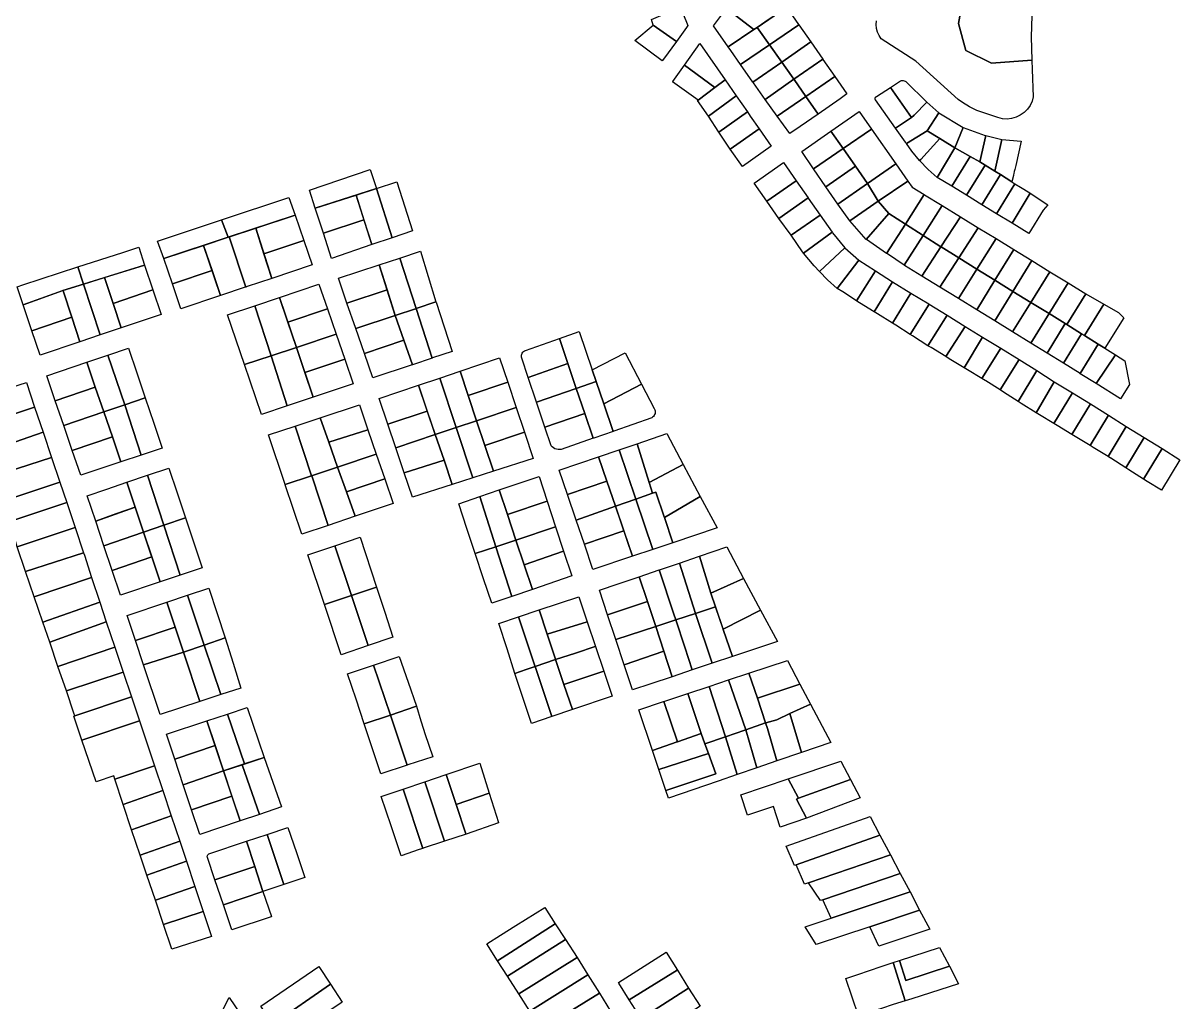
# Model space of a CAD drawing. Header units: millimetres. Extents: x 522658 to 553925, y 7796479 to 7820139.
# Drawn here: x 539502 to 540162, y 7806731 to 7807289 of the extents above; entities that cross this region are included whole.
import ezdxf

# ---------------------------------------------------------------- set-up
doc = ezdxf.new("R2010")
doc.units = ezdxf.units.MM
doc.layers.add('ZONA RESIDENCIAL 2 (ZR_2)', color=2, linetype='Continuous')

msp = doc.modelspace()

# ---------------------------------------------------------------- linework, layer by layer
at = {"layer": 'ZONA RESIDENCIAL 2 (ZR_2)'}
for points in [[(539918.96, 7807284.96), (539903.33, 7807296.99), (539907.18, 7807302.26), (539911.02, 7807307.53), (539930.52, 7807292.83), (539925.16, 7807289.18), (539920.81, 7807286.21), (539918.96, 7807284.96)], [(539860.68, 7807290.79), (539876.99, 7807297.8), (539878.46, 7807294.26), (539881.42, 7807287.25), (539880.65, 7807286.11), (539874.81, 7807278.2), (539861.55, 7807287.46), (539860.68, 7807290.79)], [(539918.96, 7807284.96), (539904.34, 7807275.1), (539896.07, 7807287.06), (539903.33, 7807296.99), (539918.96, 7807284.96)], [(539944.68, 7807287.58), (539927.84, 7807276.35), (539920.81, 7807286.21), (539930.52, 7807292.83), (539937.64, 7807297.69), (539944.49, 7807287.86), (539944.68, 7807287.58)], [(539866.77, 7807267.15), (539851.15, 7807278.72), (539861.55, 7807287.46), (539874.81, 7807278.2), (539867.43, 7807268.07), (539866.77, 7807267.15)], [(539927.84, 7807276.35), (539944.68, 7807287.58), (539951.43, 7807277.9), (539934.88, 7807266.46), (539927.84, 7807276.35)], [(539927.84, 7807276.35), (539911.42, 7807265), (539905.78, 7807273.02), (539904.34, 7807275.1), (539918.96, 7807284.96), (539920.81, 7807286.21), (539927.84, 7807276.35)], [(539896.65, 7807251.86), (539879.44, 7807264.72), (539888.23, 7807276.93), (539902.64, 7807256.33), (539896.65, 7807251.86)], [(539911.42, 7807265), (539927.84, 7807276.35), (539934.88, 7807266.46), (539918.4, 7807255.06), (539911.42, 7807265)], [(539958.25, 7807268.13), (539941.77, 7807256.75), (539940.49, 7807258.59), (539934.88, 7807266.46), (539951.43, 7807277.9), (539958.25, 7807268.13)], [(539941.77, 7807256.75), (539958.25, 7807268.13), (539958.4, 7807267.91), (539965.17, 7807258.19), (539948.65, 7807246.86), (539941.93, 7807256.52), (539941.77, 7807256.75)], [(539896.65, 7807251.86), (539887.18, 7807244.8), (539872.58, 7807255.19), (539872.75, 7807255.42), (539879.44, 7807264.72), (539896.65, 7807251.86)], [(539941.77, 7807256.75), (539925.49, 7807245.16), (539918.72, 7807254.6), (539918.4, 7807255.06), (539934.88, 7807266.46), (539940.49, 7807258.59), (539941.77, 7807256.75)], [(539893.1, 7807235.55), (539886.9, 7807244.59), (539887.18, 7807244.8), (539896.65, 7807251.86), (539902.64, 7807256.33), (539908.92, 7807247.27), (539893.1, 7807235.55)], [(539925.49, 7807245.16), (539941.77, 7807256.75), (539941.93, 7807256.52), (539948.65, 7807246.86), (539932.3, 7807235.67), (539925.49, 7807245.16)], [(539948.65, 7807246.86), (539965.17, 7807258.19), (539972.03, 7807248.35), (539968.22, 7807245.49), (539955.66, 7807236.78), (539948.65, 7807246.86)], [(540017.69, 7807243.64), (540010.47, 7807236.12), (540008.93, 7807234.77), (539996.84, 7807251.95), (540002.56, 7807255.7), (540003.09, 7807255.84), (540003.64, 7807255.89), (540004.19, 7807255.86), (540004.73, 7807255.75), (540005.25, 7807255.55), (540005.73, 7807255.28), (540017.69, 7807243.64)], [(539899.07, 7807226.4), (539893.1, 7807235.55), (539908.92, 7807247.27), (539915.3, 7807238.07), (539899.07, 7807226.4)], [(540008.93, 7807234.77), (539999.71, 7807228.75), (539988.27, 7807244.96), (539988.17, 7807245.13), (539988.11, 7807245.31), (539988.07, 7807245.5), (539988.07, 7807245.69), (539988.1, 7807245.89), (539988.16, 7807246.07), (539988.25, 7807246.24), (539988.37, 7807246.4), (539988.51, 7807246.53), (539988.67, 7807246.63), (539988.85, 7807246.71), (539996.84, 7807251.95), (540008.93, 7807234.77)], [(539932.3, 7807235.67), (539948.65, 7807246.86), (539955.66, 7807236.78), (539945.47, 7807229.72), (539939.49, 7807225.65), (539932.3, 7807235.67)], [(540017.88, 7807227.29), (540005.94, 7807219.92), (540005.89, 7807219.99), (540005.4, 7807220.68), (539999.71, 7807228.75), (540008.93, 7807234.77), (540010.47, 7807236.12), (540017.69, 7807243.64), (540024.46, 7807237.45), (540017.88, 7807227.29)], [(539905.4, 7807216.78), (539899.07, 7807226.4), (539915.3, 7807238.07), (539916.96, 7807235.67), (539921.97, 7807228.45), (539905.4, 7807216.78)], [(539986.06, 7807228.13), (539969.87, 7807217.07), (539962.89, 7807227.06), (539978.98, 7807238.19), (539986.06, 7807228.13)], [(540038.33, 7807229.09), (540033.6, 7807217.6), (540026.52, 7807221.96), (540025.08, 7807222.85), (540017.88, 7807227.29), (540024.46, 7807237.45), (540038.33, 7807229.09)], [(539912.52, 7807206.94), (539905.4, 7807216.78), (539921.97, 7807228.45), (539928.92, 7807218.43), (539912.52, 7807206.94)], [(539999.91, 7807208.44), (539983.74, 7807197.22), (539976.9, 7807207.01), (539969.87, 7807217.07), (539986.06, 7807228.13), (539999.91, 7807208.44)], [(540025.08, 7807222.85), (540014.1, 7807210.92), (540013.5, 7807210.27), (540009.08, 7807215.6), (540009.04, 7807215.65), (540005.94, 7807219.92), (540017.88, 7807227.29), (540025.08, 7807222.85)], [(540033.6, 7807217.6), (540038.33, 7807229.09), (540050.82, 7807224.64), (540051.22, 7807224.54), (540047.74, 7807209.59), (540042.34, 7807212.69), (540033.6, 7807217.6)], [(539969.87, 7807217.07), (539953.05, 7807205.59), (539946.25, 7807215.53), (539962.89, 7807227.06), (539969.87, 7807217.07)], [(540033.6, 7807217.6), (540023.52, 7807200.56), (540018.33, 7807205.23), (540013.5, 7807210.27), (540014.1, 7807210.92), (540025.08, 7807222.85), (540026.52, 7807221.96), (540033.6, 7807217.6)], [(540047.74, 7807209.59), (540051.22, 7807224.54), (540060.4, 7807222.31), (540056.29, 7807204.28), (540050.93, 7807207.61), (540047.74, 7807209.59)], [(540071.41, 7807221.34), (540068.27, 7807207.56), (540067.74, 7807205.24), (540067.49, 7807204.13), (540067.42, 7807203.81), (540067.27, 7807203.14), (540067, 7807201.96), (540066.97, 7807201.84), (540066.13, 7807198.16), (540059.56, 7807202.25), (540056.29, 7807204.28), (540060.4, 7807222.31), (540071.41, 7807221.34)], [(539953.05, 7807205.59), (539969.87, 7807217.07), (539976.9, 7807207.01), (539960.05, 7807195.34), (539953.05, 7807205.59)], [(540023.52, 7807200.56), (540033.6, 7807217.6), (540042.34, 7807212.69), (540031.77, 7807195.64), (540023.52, 7807200.56)], [(539943.05, 7807198.8), (539926.34, 7807187.16), (539919.25, 7807197.39), (539935.8, 7807209.15), (539943.05, 7807198.8)], [(540006.81, 7807198.62), (539989.81, 7807187.15), (539983.74, 7807197.22), (539999.91, 7807208.44), (540006.81, 7807198.62)], [(540047.74, 7807209.59), (540050.93, 7807207.61), (540040.29, 7807190.56), (540031.77, 7807195.64), (540042.34, 7807212.69), (540047.74, 7807209.59)], [(540056.29, 7807204.28), (540059.56, 7807202.25), (540049.02, 7807185.06), (540040.29, 7807190.56), (540050.93, 7807207.61), (540056.29, 7807204.28)], [(539703.84, 7807194.41), (539668.85, 7807183.06), (539665.68, 7807193.37), (539700.14, 7807205.12), (539703.84, 7807194.41)], [(539960.05, 7807195.34), (539976.9, 7807207.01), (539983.74, 7807197.22), (539966.78, 7807185.48), (539960.05, 7807195.34)], [(540049.02, 7807185.06), (540059.56, 7807202.25), (540066.13, 7807198.16), (540067.82, 7807197.11), (540057.33, 7807179.82), (540049.02, 7807185.06)], [(539712.85, 7807166.27), (539701.23, 7807162.38), (539692.19, 7807190.63), (539703.84, 7807194.41), (539712.85, 7807166.27)], [(539712.85, 7807166.27), (539703.84, 7807194.41), (539715.44, 7807198.18), (539724.41, 7807170.14), (539712.85, 7807166.27)], [(539949.95, 7807188.94), (539933.28, 7807177.3), (539926.34, 7807187.16), (539943.05, 7807198.8), (539949.95, 7807188.94)], [(539966.78, 7807185.48), (539983.74, 7807197.22), (539989.81, 7807187.15), (539973.62, 7807175.84), (539966.81, 7807185.43), (539966.78, 7807185.48)], [(539989.81, 7807187.15), (540006.81, 7807198.62), (540009.31, 7807195.06), (540016.13, 7807190.88), (540005.38, 7807174.08), (539996.01, 7807180.09), (539989.81, 7807187.15)], [(540076.57, 7807191.65), (540066.17, 7807174.52), (540057.33, 7807179.82), (540067.82, 7807197.11), (540070.95, 7807195.16), (540076.29, 7807191.84), (540076.57, 7807191.65)], [(539619.2, 7807166.52), (539615.54, 7807176.41), (539653.82, 7807189.14), (539657.5, 7807179.18), (539619.2, 7807166.52)], [(539696.69, 7807176.58), (539673.54, 7807168.85), (539668.85, 7807183.06), (539692.19, 7807190.63), (539696.69, 7807176.58)], [(539956.81, 7807179.16), (539940.29, 7807167.67), (539933.28, 7807177.3), (539949.95, 7807188.94), (539950.04, 7807188.82), (539956.81, 7807179.16)], [(540026.37, 7807184.58), (540015.5, 7807167.58), (540005.38, 7807174.08), (540016.13, 7807190.88), (540016.24, 7807190.79), (540026.37, 7807184.58)], [(540066.17, 7807174.52), (540076.57, 7807191.65), (540086.55, 7807184.99), (540083.93, 7807182.01), (540075.83, 7807168.7), (540066.17, 7807174.52)], [(539973.62, 7807175.84), (539989.81, 7807187.15), (539996.01, 7807180.09), (539983.07, 7807165.31), (539973.62, 7807175.84)], [(540036.76, 7807178.2), (540025.63, 7807161.09), (540015.5, 7807167.58), (540026.37, 7807184.58), (540036.76, 7807178.2)], [(539619.2, 7807166.52), (539582.63, 7807154.44), (539579, 7807164.25), (539615.54, 7807176.41), (539619.2, 7807166.52)], [(539635.02, 7807171.75), (539657.5, 7807179.18), (539662.44, 7807164.62), (539639.69, 7807157.1), (539635.02, 7807171.75)], [(539673.54, 7807168.85), (539696.69, 7807176.58), (539701.23, 7807162.38), (539678.27, 7807154.52), (539673.54, 7807168.85)], [(539963.61, 7807169.4), (539947.27, 7807157.58), (539946.73, 7807158.31), (539940.29, 7807167.67), (539956.81, 7807179.16), (539963.61, 7807169.4)], [(539983.07, 7807165.31), (539996.01, 7807180.09), (540005.38, 7807174.08), (539994.66, 7807157.32), (539983.15, 7807165.22), (539983.07, 7807165.31)], [(540035.76, 7807154.83), (540025.75, 7807161.01), (540025.63, 7807161.09), (540036.76, 7807178.2), (540046.89, 7807171.93), (540035.76, 7807154.83)], [(539629.38, 7807138.19), (539619.77, 7807166.71), (539620.58, 7807166.98), (539635.02, 7807171.75), (539644.14, 7807143.13), (539630.19, 7807138.46), (539629.38, 7807138.19)], [(539953.44, 7807150.29), (539947.27, 7807157.58), (539963.61, 7807169.4), (539963.8, 7807169.12), (539970.83, 7807160.51), (539956.47, 7807146.95), (539953.44, 7807150.29)], [(540015.5, 7807167.58), (540004.69, 7807150.68), (539995.09, 7807157.02), (539994.66, 7807157.32), (540005.38, 7807174.08), (540015.5, 7807167.58)], [(540035.76, 7807154.83), (540046.89, 7807171.93), (540057.06, 7807165.76), (540046.18, 7807148.4), (540035.76, 7807154.83)], [(539610.12, 7807147.59), (539587.52, 7807140.02), (539582.63, 7807154.44), (539605.29, 7807161.93), (539610.12, 7807147.59)], [(539628.96, 7807138.05), (539614.92, 7807133.34), (539605.29, 7807161.93), (539619.35, 7807166.57), (539619.77, 7807166.71), (539629.38, 7807138.19), (539628.96, 7807138.05)], [(539639.69, 7807157.1), (539662.44, 7807164.62), (539667.12, 7807150.83), (539644.14, 7807143.13), (539639.69, 7807157.1)], [(540025.63, 7807161.09), (540014.8, 7807144.45), (540004.94, 7807150.52), (540004.69, 7807150.68), (540015.5, 7807167.58), (540025.63, 7807161.09)], [(540046.18, 7807148.4), (540057.06, 7807165.76), (540067.12, 7807159.59), (540056.42, 7807142.08), (540046.18, 7807148.4)], [(539533.61, 7807149.62), (539559.23, 7807157.96), (539568.3, 7807160.82), (539571.58, 7807150.72), (539536.78, 7807139.89), (539533.61, 7807149.62)], [(539726.43, 7807125.92), (539717.1, 7807154.7), (539728.85, 7807158.57), (539737.76, 7807129.66), (539726.43, 7807125.92)], [(539978.89, 7807153.44), (539966.46, 7807137.41), (539960.98, 7807142.25), (539956.47, 7807146.95), (539970.83, 7807160.51), (539978.89, 7807153.44)], [(540014.8, 7807144.45), (540025.63, 7807161.09), (540025.75, 7807161.01), (540035.76, 7807154.83), (540024.94, 7807138.2), (540014.8, 7807144.45)], [(540024.94, 7807138.2), (540035.76, 7807154.83), (540046.18, 7807148.4), (540035.64, 7807131.6), (540024.94, 7807138.2)], [(540056.42, 7807142.08), (540067.12, 7807159.59), (540077.48, 7807153.24), (540066.7, 7807135.73), (540056.42, 7807142.08)], [(539499.01, 7807138.37), (539502.29, 7807139.44), (539533.61, 7807149.62), (539536.78, 7807139.89), (539525.05, 7807136.14), (539524.66, 7807135.99), (539502.47, 7807127.95), (539499.01, 7807138.37)], [(539576.3, 7807136.64), (539553.65, 7807128.72), (539548.75, 7807143.62), (539571.58, 7807150.72), (539576.3, 7807136.64)], [(539709.87, 7807136.6), (539687.02, 7807129.07), (539682.14, 7807143.17), (539705.32, 7807150.81), (539709.87, 7807136.6)], [(539726.43, 7807125.92), (539726.02, 7807125.78), (539714.55, 7807121.99), (539705.32, 7807150.81), (539717.1, 7807154.7), (539726.43, 7807125.92)], [(539988.25, 7807147.42), (539977.51, 7807130.26), (539969.69, 7807135.48), (539966.46, 7807137.41), (539978.89, 7807153.44), (539988.25, 7807147.42)], [(540035.64, 7807131.6), (540046.18, 7807148.4), (540056.42, 7807142.08), (540046.09, 7807125.16), (540035.64, 7807131.6)], [(540066.7, 7807135.73), (540077.48, 7807153.24), (540087.82, 7807146.9), (540076.9, 7807129.43), (540066.7, 7807135.73)], [(539558.21, 7807114.84), (539546.38, 7807110.84), (539536.78, 7807139.89), (539548.75, 7807143.62), (539553.65, 7807128.72), (539558.21, 7807114.84)], [(539587.52, 7807140.02), (539610.12, 7807147.59), (539614.92, 7807133.34), (539592.36, 7807125.78), (539587.52, 7807140.02)], [(539987.62, 7807124.06), (539979.31, 7807129.15), (539977.62, 7807130.18), (539977.51, 7807130.26), (539988.25, 7807147.42), (539997.96, 7807141.18), (539987.62, 7807124.06)], [(540046.09, 7807125.16), (540056.42, 7807142.08), (540066.7, 7807135.73), (540056.32, 7807118.86), (540046.09, 7807125.16)], [(540076.9, 7807129.43), (540087.82, 7807146.9), (540098.18, 7807140.55), (540087.27, 7807123.02), (540076.9, 7807129.43)], [(539525.05, 7807136.14), (539525.13, 7807135.95), (539530.09, 7807120.94), (539507.42, 7807113.27), (539502.47, 7807127.95), (539525.05, 7807136.14)], [(539536.78, 7807139.89), (539546.38, 7807110.84), (539534.73, 7807106.9), (539530.09, 7807120.94), (539525.13, 7807135.95), (539525.05, 7807136.14), (539536.78, 7807139.89)], [(539553.65, 7807128.72), (539576.3, 7807136.64), (539581.02, 7807122.56), (539558.21, 7807114.84), (539553.65, 7807128.72)], [(539675.91, 7807125.73), (539653.37, 7807118.11), (539648.62, 7807132.27), (539671.04, 7807139.85), (539675.91, 7807125.73)], [(539687.02, 7807129.07), (539709.87, 7807136.6), (539714.55, 7807121.99), (539692.04, 7807114.55), (539687.02, 7807129.07)], [(539989.56, 7807122.85), (539987.62, 7807124.06), (539997.96, 7807141.18), (539998.09, 7807141.1), (540008.55, 7807134.76), (539997.98, 7807117.58), (539989.56, 7807122.85)], [(540056.32, 7807118.86), (540066.7, 7807135.73), (540076.9, 7807129.43), (540066.41, 7807112.64), (540056.32, 7807118.86)], [(540087.27, 7807123.02), (540098.18, 7807140.55), (540108.26, 7807134.37), (540097.42, 7807116.76), (540096.5, 7807117.33), (540087.27, 7807123.02)], [(539643.74, 7807099.04), (539634.54, 7807127.51), (539648.62, 7807132.27), (539658.17, 7807103.79), (539643.74, 7807099.04)], [(539735.59, 7807097.68), (539726.43, 7807125.92), (539737.76, 7807129.66), (539737.8, 7807129.52), (539747.06, 7807101.52), (539735.72, 7807097.73), (539735.59, 7807097.68)], [(540018.88, 7807128.49), (540008.1, 7807111.21), (539999.9, 7807116.38), (539997.98, 7807117.58), (540008.55, 7807134.76), (540018.77, 7807128.56), (540018.88, 7807128.49)], [(540018.25, 7807104.75), (540009.41, 7807110.38), (540008.1, 7807111.21), (540018.88, 7807128.49), (540029.17, 7807122.09), (540018.25, 7807104.75)], [(540066.41, 7807112.64), (540076.9, 7807129.43), (540087.28, 7807123.03), (540076.82, 7807106.22), (540066.41, 7807112.64)], [(540108.32, 7807134.33), (540118.55, 7807128.42), (540107.53, 7807110.52), (540105.81, 7807111.58), (540097.42, 7807116.76), (540108.26, 7807134.37), (540108.32, 7807134.33)], [(540126.86, 7807123.62), (540129.75, 7807120.83), (540129.88, 7807120.66), (540119.05, 7807103.35), (540115.3, 7807105.69), (540107.53, 7807110.52), (540118.55, 7807128.42), (540126.86, 7807123.62)], [(539628.54, 7807094.04), (539618.98, 7807122.25), (539634.54, 7807127.51), (539643.74, 7807099.04), (539628.54, 7807094.04)], [(539653.37, 7807118.11), (539675.91, 7807125.73), (539680.89, 7807111.27), (539658.17, 7807103.79), (539653.37, 7807118.11)], [(539692.04, 7807114.55), (539714.55, 7807121.99), (539719.44, 7807107.86), (539696.96, 7807100.34), (539692.04, 7807114.55)], [(539724.33, 7807093.92), (539719.44, 7807107.86), (539714.55, 7807121.99), (539726.02, 7807125.78), (539726.43, 7807125.92), (539735.59, 7807097.68), (539724.33, 7807093.92)], [(540020.02, 7807103.65), (540018.25, 7807104.75), (540029.17, 7807122.09), (540039.39, 7807115.72), (540028.38, 7807098.49), (540020.02, 7807103.65)], [(540076.82, 7807106.22), (540087.28, 7807123.03), (540096.5, 7807117.33), (540086.19, 7807100.45), (540076.82, 7807106.22)], [(539507.42, 7807113.27), (539530.09, 7807120.94), (539534.73, 7807106.9), (539512.14, 7807099.26), (539507.42, 7807113.27)], [(540049.41, 7807109.58), (540038.91, 7807092.06), (540030.43, 7807097.23), (540028.38, 7807098.49), (540039.39, 7807115.72), (540049.41, 7807109.58)], [(540086.19, 7807100.45), (540096.5, 7807117.33), (540097.42, 7807116.76), (540105.81, 7807111.58), (540095.5, 7807094.71), (540086.19, 7807100.45)], [(539685.82, 7807096.98), (539662.97, 7807089.46), (539658.17, 7807103.79), (539680.89, 7807111.27), (539685.82, 7807096.98)], [(539786.65, 7807097.59), (539786.51, 7807098.18), (539786.47, 7807098.78), (539786.53, 7807099.38), (539786.69, 7807099.96), (539786.95, 7807100.5), (539787.29, 7807101), (539787.71, 7807101.43), (539788.2, 7807101.78), (539788.74, 7807102.05), (539808.23, 7807108.88), (539812.98, 7807094.57), (539790.31, 7807086.7), (539786.65, 7807097.59)], [(539829.11, 7807084.3), (539817.77, 7807080.37), (539812.98, 7807094.57), (539808.23, 7807108.88), (539819.48, 7807112.86), (539826.83, 7807091.06), (539829.11, 7807084.3)], [(540059.79, 7807103.24), (540049.01, 7807086.09), (540040.79, 7807090.95), (540038.91, 7807092.06), (540049.41, 7807109.58), (540059.79, 7807103.24)], [(540095.5, 7807094.71), (540105.81, 7807111.58), (540107.53, 7807110.52), (540115.3, 7807105.69), (540105.01, 7807088.85), (540095.5, 7807094.71)], [(539560.3, 7807071.08), (539550.75, 7807099.4), (539562.4, 7807103.35), (539567.16, 7807089.24), (539571.95, 7807075.03), (539560.3, 7807071.08)], [(539652.98, 7807070.41), (539643.74, 7807099.04), (539658.17, 7807103.79), (539667.7, 7807075.35), (539652.98, 7807070.41)], [(539724.33, 7807093.92), (539724.27, 7807093.9), (539701.79, 7807086.38), (539696.96, 7807100.34), (539719.44, 7807107.86), (539724.33, 7807093.92)], [(540070.2, 7807096.82), (540059.34, 7807079.53), (540051.23, 7807084.77), (540050.96, 7807084.94), (540049.01, 7807086.09), (540059.79, 7807103.24), (540070.2, 7807096.82)], [(540105.01, 7807088.85), (540115.3, 7807105.69), (540119.05, 7807103.35), (540125.1, 7807099.59), (540114.19, 7807083.12), (540105.11, 7807088.79), (540105.01, 7807088.85)], [(539560.3, 7807071.08), (539548.34, 7807067.02), (539543.49, 7807081.18), (539538.66, 7807095.3), (539550.75, 7807099.4), (539560.3, 7807071.08)], [(539638.22, 7807065.46), (539628.54, 7807094.04), (539643.74, 7807099.04), (539652.98, 7807070.41), (539638.22, 7807065.46)], [(539662.97, 7807089.46), (539685.82, 7807096.98), (539690.63, 7807083.04), (539667.7, 7807075.35), (539662.97, 7807089.46)], [(539778.68, 7807084), (539756.15, 7807076.35), (539751.54, 7807090.23), (539774.06, 7807097.88), (539778.68, 7807084)], [(539833.39, 7807071.6), (539829.11, 7807084.3), (539826.83, 7807091.06), (539845.61, 7807100.74), (539854.97, 7807082.73), (539833.39, 7807071.6)], [(540080.23, 7807090.55), (540069.64, 7807072.88), (540061.33, 7807078.25), (540059.34, 7807079.53), (540070.2, 7807096.82), (540080.23, 7807090.55)], [(540133.19, 7807082.61), (540128.01, 7807074.49), (540114.19, 7807083.12), (540125.1, 7807099.59), (540130.56, 7807096.19), (540133.19, 7807082.61)], [(539543.49, 7807081.18), (539520.72, 7807073.31), (539515.84, 7807087.57), (539538.66, 7807095.3), (539543.49, 7807081.18)], [(539760.94, 7807061.93), (539749.32, 7807058.03), (539739.94, 7807086.29), (539751.54, 7807090.23), (539760.94, 7807061.93)], [(539795.09, 7807072.5), (539790.31, 7807086.7), (539812.98, 7807094.57), (539817.77, 7807080.37), (539795.09, 7807072.5)], [(540090.14, 7807084.05), (540079.97, 7807066.52), (540071.31, 7807071.81), (540069.64, 7807072.88), (540080.23, 7807090.55), (540090.14, 7807084.05)], [(539508.94, 7807069.73), (539486.38, 7807062.19), (539481.51, 7807076.59), (539504.24, 7807083.68), (539508.94, 7807069.73)], [(539737.38, 7807054.02), (539727.74, 7807082.15), (539739.94, 7807086.29), (539749.32, 7807058.03), (539737.38, 7807054.02)], [(539783.51, 7807069.51), (539760.94, 7807061.93), (539756.15, 7807076.35), (539778.68, 7807084), (539783.51, 7807069.51)], [(539827.35, 7807051.94), (539822.56, 7807066.15), (539817.77, 7807080.37), (539829.11, 7807084.3), (539833.39, 7807071.6), (539838.69, 7807055.87), (539827.72, 7807052.07), (539827.35, 7807051.94)], [(539833.39, 7807071.6), (539854.97, 7807082.73), (539862.16, 7807068.9), (539862.45, 7807068.24), (539862.63, 7807067.53), (539862.69, 7807066.81), (539862.64, 7807066.09), (539862.43, 7807065.48), (539862.13, 7807064.9), (539861.74, 7807064.38), (539861.29, 7807063.91), (539860.77, 7807063.52), (539839.1, 7807056), (539838.69, 7807055.87), (539833.39, 7807071.6)], [(540100.72, 7807077.86), (540090.11, 7807060.35), (540081.75, 7807065.41), (540079.97, 7807066.52), (540090.14, 7807084.05), (540100.72, 7807077.86)], [(539548.34, 7807067.02), (539525.52, 7807059.28), (539520.72, 7807073.31), (539543.49, 7807081.18), (539548.34, 7807067.02)], [(539732.78, 7807067.43), (539710.25, 7807060.04), (539705.36, 7807074.55), (539727.74, 7807082.15), (539732.78, 7807067.43)], [(539822.56, 7807066.15), (539799.88, 7807058.29), (539795.09, 7807072.5), (539817.77, 7807080.37), (539822.56, 7807066.15)], [(540100.33, 7807054.13), (540092, 7807059.2), (540090.11, 7807060.35), (540100.72, 7807077.86), (540110.92, 7807071.5), (540100.33, 7807054.13)], [(539513.77, 7807055.38), (539481.51, 7807044.25), (539477.36, 7807056.75), (539487.13, 7807059.97), (539486.38, 7807062.19), (539508.94, 7807069.73), (539513.77, 7807055.38)], [(539569.76, 7807042.36), (539558.1, 7807038.51), (539553.24, 7807052.71), (539548.34, 7807067.02), (539560.3, 7807071.08), (539569.76, 7807042.36)], [(539569.76, 7807042.36), (539560.3, 7807071.08), (539571.95, 7807075.03), (539576.85, 7807060.51), (539581.65, 7807046.29), (539569.76, 7807042.36)], [(539676.68, 7807049.78), (539671.79, 7807063.63), (539694.11, 7807070.98), (539698.96, 7807056.81), (539676.68, 7807049.78)], [(539760.94, 7807061.93), (539783.51, 7807069.51), (539788.19, 7807055.46), (539765.63, 7807047.8), (539760.94, 7807061.93)], [(540110.67, 7807047.82), (540102.14, 7807053.02), (540100.33, 7807054.13), (540110.92, 7807071.5), (540121.15, 7807065.11), (540110.67, 7807047.82)], [(539553.24, 7807052.71), (539530.4, 7807045.03), (539525.52, 7807059.28), (539548.34, 7807067.02), (539553.24, 7807052.71)], [(539657.54, 7807058.94), (539671.79, 7807063.63), (539676.68, 7807049.78), (539681.69, 7807035.58), (539666.88, 7807030.63), (539657.54, 7807058.94)], [(539710.25, 7807060.04), (539732.78, 7807067.43), (539737.38, 7807054.02), (539714.83, 7807046.46), (539710.25, 7807060.04)], [(539809.18, 7807045.64), (539808.27, 7807045.5), (539807.35, 7807045.51), (539806.45, 7807045.67), (539805.59, 7807045.98), (539804.79, 7807046.43), (539804.07, 7807047), (539803.46, 7807047.69), (539799.88, 7807058.29), (539822.56, 7807066.15), (539827.35, 7807051.94), (539809.18, 7807045.64)], [(540120.91, 7807041.57), (540112.45, 7807046.73), (540110.67, 7807047.82), (540121.15, 7807065.11), (540131.33, 7807058.75), (540120.91, 7807041.57)], [(539666.88, 7807030.63), (539651.76, 7807025.56), (539642.28, 7807053.92), (539657.54, 7807058.94), (539666.88, 7807030.63)], [(539703.7, 7807042.98), (539681.69, 7807035.58), (539676.68, 7807049.78), (539698.96, 7807056.81), (539703.7, 7807042.98)], [(539742.35, 7807039.5), (539737.38, 7807054.02), (539749.32, 7807058.03), (539758.81, 7807029.45), (539747.08, 7807025.69), (539742.35, 7807039.5)], [(539749.32, 7807058.03), (539760.94, 7807061.93), (539770.48, 7807033.19), (539758.81, 7807029.45), (539749.32, 7807058.03)], [(540131.04, 7807035.13), (540122.48, 7807040.61), (540122.34, 7807040.7), (540120.91, 7807041.57), (540131.33, 7807058.75), (540141.51, 7807052.4), (540131.04, 7807035.13)], [(539518.63, 7807040.92), (539486.07, 7807030.51), (539481.51, 7807044.25), (539513.77, 7807055.38), (539518.63, 7807040.92)], [(539530.4, 7807045.03), (539553.24, 7807052.71), (539558.1, 7807038.51), (539535.22, 7807030.95), (539530.4, 7807045.03)], [(539742.35, 7807039.5), (539719.64, 7807032.21), (539714.83, 7807046.46), (539737.38, 7807054.02), (539742.35, 7807039.5)], [(539765.63, 7807047.8), (539788.19, 7807055.46), (539793.18, 7807040.47), (539770.48, 7807033.19), (539765.63, 7807047.8)], [(539878.67, 7807037.1), (539859.23, 7807026.8), (539852.45, 7807048.88), (539869.32, 7807054.64), (539878.67, 7807037.1)], [(540151.69, 7807046.04), (540141.15, 7807028.66), (540132.86, 7807033.96), (540131.04, 7807035.13), (540141.51, 7807052.4), (540151.69, 7807046.04)], [(539681.69, 7807035.58), (539703.7, 7807042.98), (539708.54, 7807028.86), (539686.66, 7807021.48), (539681.69, 7807035.58)], [(539851.66, 7807017.27), (539840.06, 7807013.18), (539835.19, 7807027.53), (539830.49, 7807041.39), (539842.16, 7807045.37), (539851.66, 7807017.27)], [(539851.66, 7807017.27), (539842.16, 7807045.37), (539852.45, 7807048.88), (539859.23, 7807026.8), (539861.13, 7807020.61), (539851.66, 7807017.27)], [(540151.33, 7807022.31), (540143.25, 7807027.31), (540141.15, 7807028.66), (540151.69, 7807046.04), (540161.87, 7807039.68), (540151.33, 7807022.31)], [(539523.36, 7807026.85), (539490.85, 7807016.14), (539486.81, 7807028.3), (539486.07, 7807030.51), (539518.63, 7807040.92), (539523.36, 7807026.85)], [(539719.64, 7807032.21), (539742.35, 7807039.5), (539747.08, 7807025.69), (539724.3, 7807018.38), (539719.64, 7807032.21)], [(539835.19, 7807027.53), (539812.76, 7807019.87), (539808.06, 7807033.73), (539830.49, 7807041.39), (539835.19, 7807027.53)], [(539888.45, 7807018.77), (539867.96, 7807006.87), (539867.89, 7807007.08), (539863.1, 7807021.25), (539861.13, 7807020.61), (539859.23, 7807026.8), (539878.67, 7807037.1), (539888.45, 7807018.77)], [(539582.61, 7807002.41), (539571, 7806998.52), (539566.27, 7807012.71), (539561.48, 7807026.87), (539573.3, 7807030.87), (539582.61, 7807002.41)], [(539595.02, 7807006.56), (539582.61, 7807002.41), (539573.3, 7807030.87), (539585.44, 7807034.98), (539590.18, 7807020.93), (539595.02, 7807006.56)], [(539651.76, 7807025.56), (539666.88, 7807030.63), (539666.92, 7807030.51), (539676.23, 7807002.28), (539661.24, 7806997.23), (539651.83, 7807025.35), (539651.76, 7807025.56)], [(539691.61, 7807007.47), (539676.23, 7807002.28), (539666.92, 7807030.51), (539666.88, 7807030.63), (539681.69, 7807035.58), (539686.66, 7807021.48), (539691.61, 7807007.47)], [(539773.87, 7807022.47), (539796.51, 7807030.17), (539801.13, 7807016.11), (539778.54, 7807008.42), (539773.87, 7807022.47)], [(539527.21, 7807015.39), (539494.79, 7807004.55), (539493.1, 7807009.55), (539490.85, 7807016.14), (539523.36, 7807026.85), (539527.21, 7807015.39)], [(539555.25, 7807008.81), (539543.74, 7807004.73), (539538.91, 7807019.22), (539550.02, 7807022.99), (539561.48, 7807026.87), (539566.27, 7807012.71), (539555.25, 7807008.81)], [(539686.66, 7807021.48), (539708.54, 7807028.86), (539713.35, 7807014.8), (539691.61, 7807007.47), (539686.66, 7807021.48)], [(539840.06, 7807013.18), (539817.7, 7807005.3), (539812.76, 7807019.87), (539835.19, 7807027.53), (539840.06, 7807013.18)], [(539771.92, 7806990.11), (539760.19, 7806986.18), (539755.41, 7807000.56), (539750.75, 7807014.6), (539762.75, 7807018.68), (539771.92, 7806990.11)], [(539783.35, 7806993.94), (539771.92, 7806990.11), (539762.75, 7807018.68), (539773.87, 7807022.47), (539778.54, 7807008.42), (539783.35, 7806993.94)], [(539840.06, 7807013.18), (539851.66, 7807017.27), (539861.36, 7806988.58), (539849.72, 7806984.69), (539840.06, 7807013.18)], [(539861.36, 7806988.58), (539851.66, 7807017.27), (539861.13, 7807020.61), (539863.1, 7807021.25), (539867.89, 7807007.08), (539867.96, 7807006.87), (539872.85, 7806992.42), (539861.36, 7806988.58)], [(539867.96, 7807006.87), (539888.45, 7807018.77), (539898.02, 7807000.84), (539872.85, 7806992.42), (539867.96, 7807006.87)], [(539494.79, 7807004.55), (539527.21, 7807015.39), (539531.99, 7807001.18), (539499.03, 7806990), (539494.79, 7807004.55)], [(539571, 7806998.52), (539548.41, 7806990.72), (539543.74, 7807004.73), (539566.27, 7807012.71), (539571, 7806998.52)], [(539805.93, 7807001.51), (539783.35, 7806993.94), (539778.54, 7807008.42), (539801.13, 7807016.11), (539805.93, 7807001.51)], [(539817.7, 7807005.3), (539840.06, 7807013.18), (539844.83, 7806999.1), (539822.35, 7806991.58), (539817.7, 7807005.3)], [(539591.95, 7806973.99), (539582.61, 7807002.41), (539595.02, 7807006.56), (539599.71, 7806992.29), (539604.36, 7806978.14), (539591.95, 7806973.99)], [(539499.03, 7806990), (539531.99, 7807001.18), (539536.85, 7806986.73), (539503.75, 7806976.09), (539499.03, 7806990)], [(539548.41, 7806990.72), (539571, 7806998.52), (539575.69, 7806984.45), (539553.12, 7806976.58), (539548.41, 7806990.72)], [(539591.95, 7806973.99), (539580.46, 7806970.14), (539571, 7806998.52), (539582.61, 7807002.41), (539591.95, 7806973.99)], [(539783.35, 7806993.94), (539805.93, 7807001.51), (539810.53, 7806987.52), (539788.04, 7806979.82), (539783.35, 7806993.94)], [(539822.35, 7806991.58), (539844.83, 7806999.1), (539849.72, 7806984.69), (539827.24, 7806977.17), (539822.35, 7806991.58)], [(539689.54, 7806962.33), (539674.19, 7806957.17), (539664.68, 7806985.55), (539680, 7806990.71), (539689.54, 7806962.33)], [(539703.87, 7806967.14), (539689.54, 7806962.33), (539680, 7806990.71), (539694.6, 7806995.62), (539703.87, 7806967.14)], [(539760.19, 7806986.18), (539771.92, 7806990.11), (539781, 7806961.8), (539769.59, 7806957.89), (539764.93, 7806971.92), (539760.19, 7806986.18)], [(539771.92, 7806990.11), (539783.35, 7806993.94), (539788.04, 7806979.82), (539792.7, 7806965.8), (539781, 7806961.8), (539771.92, 7806990.11)], [(539887.97, 7806984.71), (539903.5, 7806990), (539913.16, 7806971.99), (539894.5, 7806963.64), (539887.97, 7806984.71)], [(539503.75, 7806976.09), (539536.85, 7806986.73), (539537.32, 7806985.33), (539541.44, 7806972.65), (539508.71, 7806961.49), (539503.75, 7806976.09)], [(539553.12, 7806976.58), (539575.69, 7806984.45), (539580.46, 7806970.14), (539557.8, 7806962.55), (539553.12, 7806976.58)], [(539788.04, 7806979.82), (539810.53, 7806987.52), (539815.15, 7806973.48), (539792.7, 7806965.8), (539788.04, 7806979.82)], [(539894.5, 7806963.64), (539897.15, 7806955.82), (539885.64, 7806952.07), (539876.58, 7806980.83), (539887.43, 7806984.53), (539887.97, 7806984.71), (539894.5, 7806963.64)], [(539874.41, 7806948.41), (539863.04, 7806944.7), (539858.37, 7806958.83), (539853.68, 7806973.02), (539864.99, 7806976.88), (539873.31, 7806951.68), (539874.41, 7806948.41)], [(539885.64, 7806952.07), (539874.41, 7806948.41), (539873.31, 7806951.68), (539864.99, 7806976.88), (539865.23, 7806976.96), (539876.58, 7806980.83), (539885.64, 7806952.07)], [(539508.71, 7806961.49), (539541.44, 7806972.65), (539546.05, 7806958.44), (539513.58, 7806947.14), (539508.71, 7806961.49)], [(539858.37, 7806958.83), (539835.63, 7806951.39), (539831.06, 7806965.3), (539841.64, 7806968.91), (539853.68, 7806973.02), (539858.37, 7806958.83)], [(539922.8, 7806954.03), (539901.47, 7806943.08), (539897.15, 7806955.82), (539894.5, 7806963.64), (539913.16, 7806971.99), (539922.8, 7806954.03)], [(539605.54, 7806934.1), (539596.13, 7806962.43), (539608.19, 7806966.46), (539612.98, 7806952.04), (539617.56, 7806938.24), (539605.54, 7806934.1)], [(539689.54, 7806962.33), (539703.87, 7806967.14), (539708.54, 7806952.79), (539713.18, 7806938.53), (539699.14, 7806933.76), (539689.54, 7806962.33)], [(539549.77, 7806947.36), (539517.52, 7806935.66), (539513.58, 7806947.14), (539546.05, 7806958.44), (539549.77, 7806947.36)], [(539589.03, 7806944.27), (539566.39, 7806936.71), (539561.65, 7806950.9), (539584.3, 7806958.47), (539589.03, 7806944.27)], [(539605.54, 7806934.1), (539593.77, 7806930.05), (539589.03, 7806944.27), (539584.3, 7806958.47), (539596.13, 7806962.43), (539605.54, 7806934.1)], [(539674.19, 7806957.17), (539689.54, 7806962.33), (539699.14, 7806933.76), (539683.79, 7806928.55), (539674.19, 7806957.17)], [(539823.97, 7806947.38), (539801.18, 7806940.2), (539796.55, 7806954.06), (539819.22, 7806961.62), (539823.97, 7806947.38)], [(539835.63, 7806951.39), (539858.37, 7806958.83), (539863.04, 7806944.7), (539840.26, 7806937.27), (539835.63, 7806951.39)], [(539805.99, 7806925.8), (539794.32, 7806921.81), (539794.21, 7806922.14), (539784.87, 7806950.17), (539796.55, 7806954.06), (539801.18, 7806940.2), (539805.94, 7806925.95), (539805.99, 7806925.8)], [(539874.41, 7806948.41), (539885.64, 7806952.07), (539895.31, 7806923.68), (539883.91, 7806919.88), (539879.62, 7806932.9), (539874.41, 7806948.41)], [(539901.53, 7806942.89), (539906.74, 7806927.49), (539895.31, 7806923.68), (539885.64, 7806952.07), (539897.15, 7806955.82), (539901.53, 7806942.89)], [(539901.47, 7806943.08), (539922.8, 7806954.03), (539932.45, 7806936.06), (539906.74, 7806927.49), (539901.53, 7806942.89), (539901.47, 7806943.08)], [(539554.64, 7806932.85), (539522.24, 7806921.89), (539517.52, 7806935.66), (539549.77, 7806947.36), (539554.64, 7806932.85)], [(539593.77, 7806930.05), (539571.05, 7806922.71), (539566.39, 7806936.71), (539589.03, 7806944.27), (539593.77, 7806930.05)], [(539782.66, 7806917.82), (539778.26, 7806931.84), (539773.67, 7806946.44), (539784.87, 7806950.17), (539794.21, 7806922.14), (539794.32, 7806921.81), (539789.27, 7806920.09), (539782.66, 7806917.82)], [(539817.21, 7806929.44), (539805.99, 7806925.8), (539805.94, 7806925.95), (539801.18, 7806940.2), (539823.97, 7806947.38), (539828.65, 7806933.32), (539828.45, 7806933.25), (539817.21, 7806929.44)], [(539867.64, 7806930.62), (539844.99, 7806922.86), (539840.26, 7806937.27), (539863.04, 7806944.7), (539867.64, 7806930.62)], [(539863.04, 7806944.7), (539874.41, 7806948.41), (539879.62, 7806932.9), (539883.91, 7806919.88), (539872.41, 7806916.05), (539867.64, 7806930.62), (539863.04, 7806944.7)], [(539615.05, 7806905.82), (539605.54, 7806934.1), (539617.56, 7806938.24), (539622.04, 7806923.78), (539626.46, 7806909.54), (539615.05, 7806905.82)], [(539559.4, 7806918.67), (539527.04, 7806907.91), (539522.24, 7806921.89), (539554.64, 7806932.85), (539559.4, 7806918.67)], [(539615.05, 7806905.82), (539603.15, 7806901.93), (539593.77, 7806930.05), (539605.54, 7806934.1), (539615.05, 7806905.82)], [(539805.99, 7806925.8), (539817.21, 7806929.44), (539828.45, 7806933.25), (539828.65, 7806933.32), (539833.38, 7806919.12), (539810.72, 7806911.63), (539805.99, 7806925.8)], [(539844.99, 7806922.86), (539867.64, 7806930.62), (539872.41, 7806916.05), (539860.28, 7806912.01), (539849.71, 7806908.49), (539844.99, 7806922.86)], [(539571.05, 7806922.71), (539593.77, 7806930.05), (539603.15, 7806901.93), (539580.44, 7806894.52), (539571.05, 7806922.71)], [(539726.14, 7806898.96), (539711.85, 7806894.14), (539702.04, 7806922.53), (539716.75, 7806927.5), (539721.89, 7806912.85), (539726.7, 7806899.15), (539726.14, 7806898.96)], [(539794.32, 7806921.81), (539805.99, 7806925.8), (539810.72, 7806911.63), (539815.52, 7806897.26), (539803.82, 7806893.33), (539794.32, 7806921.81)], [(539945.21, 7806911.86), (539920.98, 7806903.88), (539916.13, 7806918.02), (539938.08, 7806925.3), (539945.21, 7806911.86)], [(539531.91, 7806893.72), (539531.37, 7806895.29), (539527.04, 7806907.91), (539559.4, 7806918.67), (539564.14, 7806904.54), (539531.91, 7806893.72)], [(539696.86, 7806889.09), (539692.16, 7806903.25), (539687.4, 7806917.59), (539702.04, 7806922.53), (539711.85, 7806894.14), (539696.86, 7806889.09)], [(539792.14, 7806889.41), (539787.42, 7806903.55), (539782.66, 7806917.82), (539789.27, 7806920.09), (539794.32, 7806921.81), (539803.82, 7806893.33), (539792.14, 7806889.41)], [(539810.72, 7806911.63), (539833.38, 7806919.12), (539838.13, 7806904.87), (539815.52, 7806897.26), (539810.72, 7806911.63)], [(539925.63, 7806889.66), (539914.33, 7806885.76), (539904.62, 7806914.2), (539916.13, 7806918.02), (539920.98, 7806903.88), (539925.63, 7806889.66)], [(539914.33, 7806885.76), (539913.83, 7806885.59), (539902.73, 7806881.76), (539893.42, 7806910.48), (539904.62, 7806914.2), (539914.33, 7806885.76)], [(539951.29, 7806900.38), (539939.58, 7806894.96), (539932.18, 7806891.53), (539925.83, 7806889.73), (539925.63, 7806889.66), (539920.98, 7806903.88), (539945.21, 7806911.86), (539951.29, 7806900.38)], [(539568.76, 7806890.78), (539535.91, 7806879.77), (539531.21, 7806893.49), (539531.91, 7806893.72), (539564.14, 7806904.54), (539568.76, 7806890.78)], [(539875.41, 7806878.96), (539867.75, 7806901.97), (539881.4, 7806906.49), (539888.98, 7806883.73), (539875.41, 7806878.96)], [(539902.73, 7806881.76), (539891.12, 7806877.75), (539888.98, 7806883.73), (539881.4, 7806906.49), (539893.42, 7806910.48), (539902.73, 7806881.76)], [(539628.51, 7806866.31), (539618.87, 7806894.71), (539630.19, 7806898.45), (539639.75, 7806870.04), (539628.51, 7806866.31)], [(539721.37, 7806865.66), (539711.85, 7806894.14), (539726.14, 7806898.96), (539726.7, 7806899.15), (539729.13, 7806890.88), (539730.62, 7806886.09), (539731.35, 7806883.73), (539735.91, 7806870.42), (539721.66, 7806865.75), (539721.37, 7806865.66)], [(539875.41, 7806878.96), (539875.19, 7806878.88), (539861.15, 7806873.95), (539853.32, 7806897.18), (539867.55, 7806901.9), (539867.75, 7806901.97), (539875.41, 7806878.96)], [(539946.1, 7806872.82), (539939.58, 7806894.96), (539951.29, 7806900.38), (539962.86, 7806878.56), (539946.1, 7806872.82)], [(539628.51, 7806866.31), (539616.58, 7806862.34), (539607.09, 7806890.82), (539618.87, 7806894.71), (539628.51, 7806866.31)], [(539721.37, 7806865.66), (539706.27, 7806860.7), (539701.39, 7806875.43), (539696.86, 7806889.09), (539711.85, 7806894.14), (539721.37, 7806865.66)], [(539932.05, 7806868), (539926.69, 7806886.43), (539925.63, 7806889.66), (539925.83, 7806889.73), (539932.18, 7806891.53), (539939.58, 7806894.96), (539946.1, 7806872.82), (539932.05, 7806868)], [(539535.91, 7806879.77), (539568.76, 7806890.78), (539577.31, 7806865.31), (539554.75, 7806857.57), (539554.11, 7806859.5), (539544.02, 7806856.03), (539535.91, 7806879.77)], [(539611.77, 7806876.76), (539588.85, 7806868.94), (539584.09, 7806883.23), (539607.09, 7806890.82), (539611.77, 7806876.76)], [(539920.74, 7806864.12), (539909.42, 7806860.24), (539902.73, 7806881.76), (539913.83, 7806885.59), (539914.33, 7806885.76), (539920.74, 7806864.12)], [(539914.33, 7806885.76), (539925.63, 7806889.66), (539926.69, 7806886.43), (539932.05, 7806868), (539920.74, 7806864.12), (539914.33, 7806885.76)], [(539891.12, 7806877.75), (539893.09, 7806872.26), (539864.82, 7806863.04), (539861.15, 7806873.95), (539875.19, 7806878.88), (539875.41, 7806878.96), (539888.98, 7806883.73), (539891.12, 7806877.75)], [(539898.71, 7806856.57), (539870.29, 7806846.82), (539868.8, 7806851.23), (539897.22, 7806860.73), (539893.09, 7806872.26), (539891.12, 7806877.75), (539902.73, 7806881.76), (539909.42, 7806860.24), (539898.71, 7806856.57)], [(539588.85, 7806868.94), (539611.77, 7806876.76), (539616.58, 7806862.34), (539593.7, 7806854.36), (539588.85, 7806868.94)], [(539897.22, 7806860.73), (539868.8, 7806851.23), (539864.82, 7806863.04), (539893.09, 7806872.26), (539897.22, 7806860.73)], [(539582.02, 7806851.15), (539559.5, 7806843.18), (539554.75, 7806857.57), (539577.31, 7806865.31), (539582.02, 7806851.15)], [(539637.11, 7806837.54), (539626.08, 7806833.8), (539616.58, 7806862.34), (539627.2, 7806865.87), (539637.11, 7806837.54)], [(539649.65, 7806841.8), (539637.11, 7806837.54), (539627.2, 7806865.87), (539639.75, 7806870.04), (539649.65, 7806841.8)], [(539768.12, 7806849.68), (539749.2, 7806843.24), (539743.53, 7806860.25), (539762.81, 7806866.76), (539768.12, 7806849.68)], [(539974.09, 7806857.41), (539944.51, 7806846.76), (539938.61, 7806857.77), (539968.54, 7806867.9), (539974.09, 7806857.41)], [(539593.7, 7806854.36), (539616.58, 7806862.34), (539621.39, 7806847.89), (539598.45, 7806840.11), (539593.7, 7806854.36)], [(539742.64, 7806822.19), (539731.35, 7806856.14), (539743.53, 7806860.25), (539749.2, 7806843.24), (539754.76, 7806826.53), (539754.88, 7806826.17), (539742.64, 7806822.19)], [(539730.23, 7806818.17), (539728.23, 7806817.49), (539717.94, 7806813.99), (539712.21, 7806830.95), (539706.53, 7806847.76), (539718.99, 7806851.97), (539730.23, 7806818.17)], [(539730.23, 7806818.17), (539718.99, 7806851.97), (539731.35, 7806856.14), (539742.64, 7806822.19), (539730.41, 7806818.23), (539730.23, 7806818.17)], [(539943.22, 7806846.3), (539949.09, 7806835.33), (539933.96, 7806830.32), (539930.11, 7806841.95), (539915.43, 7806837.08), (539911.56, 7806848.62), (539938.61, 7806857.77), (539944.51, 7806846.76), (539943.22, 7806846.3)], [(539949.09, 7806835.33), (539943.22, 7806846.3), (539944.51, 7806846.76), (539974.09, 7806857.41), (539979.64, 7806846.93), (539949.09, 7806835.33)], [(539559.5, 7806843.18), (539582.02, 7806851.15), (539586.8, 7806836.78), (539564.25, 7806828.8), (539559.5, 7806843.18)], [(539598.45, 7806840.11), (539621.39, 7806847.89), (539626.08, 7806833.8), (539603.14, 7806826.02), (539598.45, 7806840.11)], [(539773.42, 7806832.68), (539754.88, 7806826.17), (539754.76, 7806826.53), (539749.2, 7806843.24), (539768.12, 7806849.68), (539773.35, 7806832.87), (539773.42, 7806832.68)], [(539564.25, 7806828.8), (539586.8, 7806836.78), (539591.63, 7806822.27), (539569.04, 7806814.28), (539564.25, 7806828.8)], [(539942.21, 7806808.47), (539937.32, 7806819.39), (539985.26, 7806836.31), (539990.88, 7806825.69), (539943.18, 7806808.81), (539942.21, 7806808.47)], [(539651.03, 7806797.55), (539639.12, 7806793.52), (539634.47, 7806807.85), (539629.79, 7806822.24), (539641.54, 7806826.15), (539651.03, 7806797.55)], [(539662.95, 7806801.59), (539651.03, 7806797.55), (539641.54, 7806826.15), (539653.31, 7806830.08), (539658.14, 7806815.81), (539662.95, 7806801.59)], [(539947.9, 7806797.78), (539943.18, 7806808.81), (539990.88, 7806825.69), (539996.82, 7806814.46), (539950.07, 7806798.52), (539947.9, 7806797.78)], [(539595.43, 7806810.9), (539572.89, 7806802.93), (539569.04, 7806814.28), (539591.63, 7806822.27), (539595.43, 7806810.9)], [(539634.47, 7806807.85), (539611.75, 7806800.21), (539607.43, 7806813.02), (539607.39, 7806813.31), (539607.39, 7806813.61), (539607.43, 7806813.9), (539607.53, 7806814.18), (539607.66, 7806814.45), (539607.84, 7806814.69), (539608.05, 7806814.9), (539608.29, 7806815.07), (539629.79, 7806822.24), (539634.47, 7806807.85)], [(539957, 7806788.44), (539950.07, 7806798.52), (539996.82, 7806814.46), (540002.4, 7806803.92), (539958.25, 7806788.87), (539957, 7806788.44)], [(539600.23, 7806796.51), (539577.76, 7806788.56), (539572.89, 7806802.93), (539595.43, 7806810.9), (539600.23, 7806796.51)], [(539611.75, 7806800.21), (539634.47, 7806807.85), (539639.12, 7806793.52), (539616.57, 7806785.89), (539611.75, 7806800.21)], [(539963.07, 7806778.35), (539958.25, 7806788.87), (540002.4, 7806803.92), (540008.03, 7806793.3), (539963.07, 7806778.35)], [(539605.04, 7806782.11), (539582.43, 7806774.79), (539577.76, 7806788.56), (539600.23, 7806796.51), (539605.04, 7806782.11)], [(539643.77, 7806779.18), (539621.36, 7806771.65), (539616.57, 7806785.89), (539639.12, 7806793.52), (539643.92, 7806779.23), (539643.77, 7806779.18)], [(539985.18, 7806773.52), (539954.54, 7806763.33), (539948.25, 7806773.42), (539963.07, 7806778.35), (540008.03, 7806793.3), (540013.51, 7806782.94), (539985.18, 7806773.52)], [(539609.78, 7806767.93), (539587.23, 7806760.63), (539582.43, 7806774.79), (539605.04, 7806782.11), (539609.78, 7806767.93)], [(539805.8, 7806775.12), (539772.87, 7806754.14), (539766.72, 7806763.78), (539774.56, 7806768.68), (539783.26, 7806774.13), (539799.73, 7806784.44), (539799.87, 7806784.53), (539805.8, 7806775.12)], [(539990.17, 7806762.5), (539985.18, 7806773.52), (540013.51, 7806782.94), (540019.27, 7806772.06), (539990.17, 7806762.5)], [(539811.54, 7806766.3), (539778.53, 7806745.27), (539772.87, 7806754.14), (539805.8, 7806775.12), (539811.54, 7806766.3)], [(539818.25, 7806755.98), (539784.91, 7806735.27), (539778.53, 7806745.27), (539811.54, 7806766.3), (539818.25, 7806755.98)], [(540030.44, 7806750.96), (540005.63, 7806742.87), (540001.93, 7806754.28), (540024.81, 7806761.6), (540030.44, 7806750.96)], [(539824.37, 7806746.1), (539791.24, 7806725.36), (539784.91, 7806735.27), (539818.21, 7806755.95), (539824.37, 7806746.1)], [(539841.79, 7806741.65), (539869.08, 7806758.99), (539875.39, 7806748.82), (539875.31, 7806748.77), (539847.97, 7806731.84), (539842.05, 7806741.24), (539841.79, 7806741.65)], [(539985.03, 7806724.78), (539978.6, 7806722.73), (539971.43, 7806744.01), (539978.18, 7806746.28), (539984.85, 7806748.53), (539991.56, 7806750.79), (539998.32, 7806753.06), (540005.27, 7806731.22), (539998.48, 7806729.06), (539991.74, 7806726.92), (539985.03, 7806724.78)], [(540001.93, 7806754.28), (540005.63, 7806742.87), (540030.44, 7806750.96), (540035.75, 7806740.94), (540009.02, 7806732.42), (540005.27, 7806731.22), (539998.32, 7806753.06), (540001.93, 7806754.28)], [(539637.82, 7806728.15), (539670.93, 7806750.88), (539677.6, 7806740.75), (539644.76, 7806718.01), (539637.82, 7806728.15)], [(539830.9, 7806735.63), (539797.76, 7806715.14), (539791.24, 7806725.36), (539824.39, 7806746.11), (539830.9, 7806735.63)], [(539881.81, 7806738.49), (539854.75, 7806721.08), (539847.97, 7806731.84), (539875.31, 7806748.77), (539875.39, 7806748.82), (539881.81, 7806738.49)], [(539684.32, 7806730.56), (539651.33, 7806708.38), (539644.85, 7806717.87), (539644.76, 7806718.01), (539677.6, 7806740.75), (539684.32, 7806730.56)], [(539629.22, 7806719.5), (539618.48, 7806698), (539609.05, 7806711.69), (539619.83, 7806733.14), (539629.22, 7806719.5)], [(539837.29, 7806725.35), (539804.31, 7806704.87), (539797.76, 7806715.14), (539830.9, 7806735.63), (539837.29, 7806725.35)], [(539854.75, 7806721.08), (539881.81, 7806738.49), (539888.3, 7806728.22), (539861.23, 7806710.8), (539854.75, 7806721.08)]]:
    msp.add_lwpolyline(points, close=True, dxfattribs=at)
for points in [[(540078, 7807311.12), (540077.14, 7807280.85), (540077.45, 7807267.59), (540054.54, 7807265.79), (540039.93, 7807273.09), (540035.7, 7807288.44), (540038.24, 7807303.36)], [(540038.24, 7807303.36), (540035.7, 7807288.44), (540039.93, 7807273.09), (540054.54, 7807265.79), (540077.45, 7807267.59), (540077.58, 7807262.25), (540078.3, 7807246.6), (540077.59, 7807244.05), (540076.46, 7807241.65), (540074.94, 7807239.49), (540073.07, 7807237.61), (540070.91, 7807236.08), (540068.52, 7807234.94), (540065.97, 7807234.22), (540063.34, 7807233.95), (540060.69, 7807234.13), (540058.12, 7807234.75), (540052.92, 7807236.55), (540046.14, 7807238.88), (540041.91, 7807240.95), (540037.9, 7807243.41), (540035.47, 7807245.18), (540011.26, 7807266.87), (539991.54, 7807279.75), (539990.36, 7807281.56), (539989.5, 7807283.53), (539988.98, 7807285.62), (539988.81, 7807287.77), (539989, 7807289.92)]]:
    msp.add_lwpolyline(points, dxfattribs=at)

doc.saveas('drawing.dxf')
